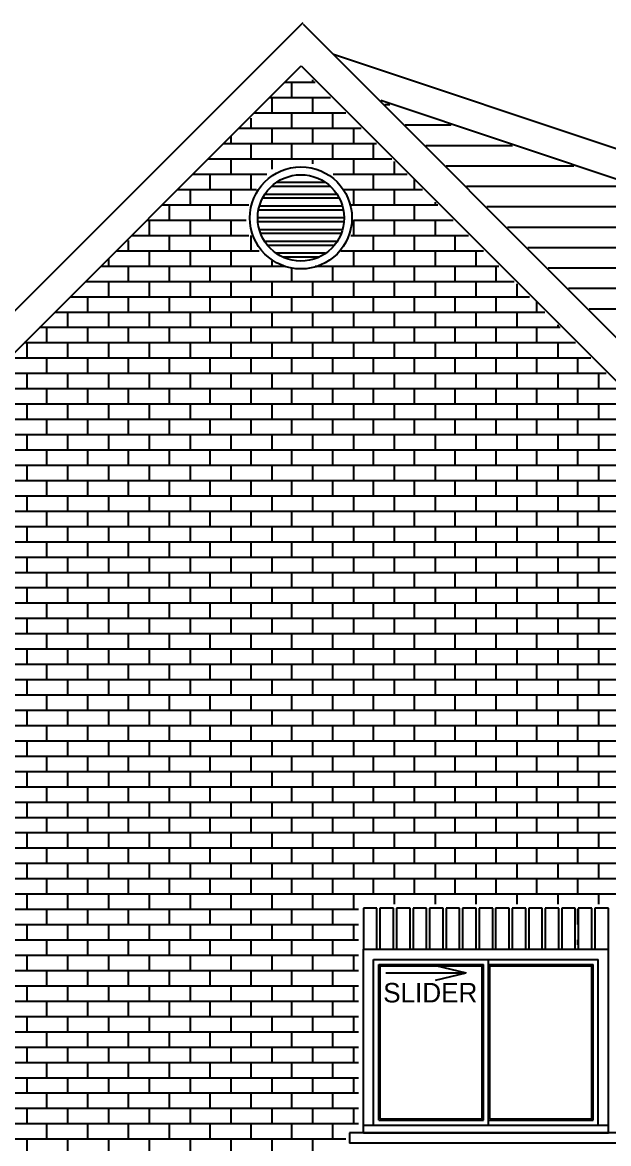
# Model space of a CAD drawing. Extents: x 465 to 796, y 342 to 681.
# Drawn here: x 575.8 to 690.7, y 461.4 to 681.1 of the extents above; entities that cross this region are included whole.
import ezdxf

# ---------------------------------------------------------------- set-up
doc = ezdxf.new("R2010")
doc.units = 0
for name, color, linetype in [('LAYER_12', 12, 'CONTINUOUS'), ('LAYER_14', 14, 'CONTINUOUS'), ('LAYER_15', 15, 'CONTINUOUS'), ('LAYER_2', 2, 'CONTINUOUS')]:
    doc.layers.add(name, color=color, linetype=linetype)

msp = doc.modelspace()

# ---------------------------------------------------------------- linework, layer by layer
at = {"layer": 'LAYER_14'}
for p, q in [((636.24, 648.9), (624.61, 648.9)), ((635.28, 649.67), (625.57, 649.67)), ((637.97, 646.6), (622.88, 646.6)), ((637.49, 647.37), (623.36, 647.37)), ((638.74, 644.29), (622.11, 644.29)), ((638.55, 645.06), (622.3, 645.06)), ((638.84, 642.75), (622.01, 642.75)), ((638.84, 641.98), (622.01, 641.98)), ((638.55, 640.44), (622.3, 640.44)), ((638.26, 639.67), (622.49, 639.67)), ((637.49, 638.13), (623.36, 638.13)), ((636.91, 637.37), (623.93, 637.37)), ((635.18, 635.83), (625.47, 635.83)), ((634.03, 635.06), (626.91, 635.06)), ((645.28, 507.5), (642.62, 507.5)), ((642.62, 507.5), (642.62, 499.5)), ((645.28, 499.5), (645.28, 507.5)), ((648.52, 507.5), (645.86, 507.5)), ((645.86, 507.5), (645.86, 499.5)), ((648.52, 499.5), (648.52, 507.5)), ((651.76, 507.5), (649.1, 507.5)), ((649.1, 507.5), (649.1, 499.5)), ((651.76, 499.5), (651.76, 507.5)), ((655, 507.5), (652.34, 507.5)), ((652.34, 507.5), (652.34, 499.5)), ((655, 499.5), (655, 507.5)), ((658.24, 507.5), (655.58, 507.5)), ((655.58, 507.5), (655.58, 499.5)), ((658.24, 499.5), (658.24, 507.5)), ((661.48, 507.5), (658.82, 507.5)), ((658.82, 507.5), (658.82, 499.5)), ((661.48, 499.5), (661.48, 507.5)), ((664.71, 507.5), (662.05, 507.5)), ((662.05, 507.5), (662.05, 499.5)), ((664.71, 499.5), (664.71, 507.5)), ((667.95, 507.5), (665.29, 507.5)), ((665.29, 507.5), (665.29, 499.5)), ((667.95, 499.5), (667.95, 507.5)), ((671.19, 507.5), (668.53, 507.5)), ((668.53, 507.5), (668.53, 499.5)), ((671.19, 499.5), (671.19, 507.5)), ((674.43, 507.5), (671.77, 507.5)), ((671.77, 507.5), (671.77, 499.5)), ((674.43, 499.5), (674.43, 507.5)), ((677.67, 507.5), (675.01, 507.5)), ((675.01, 507.5), (675.01, 499.5)), ((677.67, 499.5), (677.67, 507.5)), ((680.91, 507.5), (678.25, 507.5)), ((678.25, 507.5), (678.25, 499.5)), ((680.91, 499.5), (680.91, 507.5)), ((684.14, 507.5), (681.48, 507.5)), ((681.48, 507.5), (681.48, 499.5)), ((684.14, 499.5), (684.14, 507.5)), ((687.38, 507.5), (684.72, 507.5)), ((684.72, 507.5), (684.72, 499.5)), ((687.38, 499.5), (687.38, 507.5)), ((690.62, 507.5), (687.96, 507.5)), ((687.96, 507.5), (687.96, 499.5)), ((690.62, 499.5), (690.62, 507.5)), ((642.62, 499.5), (645.28, 499.5)), ((642.62, 463.5), (642.62, 499.5)), ((642.62, 499.5), (690.62, 499.5)), ((645.86, 499.5), (648.52, 499.5)), ((649.1, 499.5), (651.76, 499.5)), ((652.34, 499.5), (655, 499.5)), ((655.58, 499.5), (658.24, 499.5)), ((658.82, 499.5), (661.48, 499.5)), ((662.05, 499.5), (664.71, 499.5)), ((665.29, 499.5), (667.95, 499.5)), ((668.53, 499.5), (671.19, 499.5)), ((671.77, 499.5), (674.43, 499.5)), ((675.01, 499.5), (677.67, 499.5)), ((678.25, 499.5), (680.91, 499.5)), ((681.48, 499.5), (684.14, 499.5)), ((684.72, 499.5), (687.38, 499.5)), ((687.96, 499.5), (690.62, 499.5)), ((690.62, 463.5), (690.62, 499.5)), ((644.62, 465), (644.62, 497.5)), ((644.62, 497.5), (688.62, 497.5)), ((645.62, 466), (645.62, 496.5)), ((645.62, 496.5), (666.12, 496.5)), ((666.12, 466), (666.12, 496.5)), ((667.12, 465), (667.12, 497.5)), ((667.12, 496.5), (687.62, 496.5)), ((687.62, 466), (687.62, 496.5)), ((688.62, 465), (688.62, 497.5)), ((645.88, 466.25), (645.88, 496.25)), ((645.88, 496.25), (665.88, 496.25)), ((665.88, 466.25), (665.88, 496.25)), ((667.38, 466.25), (667.38, 496.25)), ((667.38, 496.25), (687.38, 496.25)), ((687.38, 466.25), (687.38, 496.25)), ((645.62, 466), (666.12, 466)), ((645.88, 466.25), (665.88, 466.25)), ((667.12, 466), (687.62, 466)), ((667.38, 466.25), (687.38, 466.25)), ((693.38, 463.5), (639.88, 463.5)), ((639.88, 463.5), (639.88, 461.5)), ((642.62, 465), (690.62, 465)), ((642.62, 463.5), (690.62, 463.5)), ((693.38, 461.5), (639.88, 461.5))]:
    msp.add_line(p, q, dxfattribs=at)
for radius in [10, 8.46]:
    msp.add_circle((630.38, 642.75), radius, dxfattribs=at)
at = {"layer": 'LAYER_15'}
for p, q in [((627.18, 669.32), (633.18, 669.32)), ((628.56, 669.32), (628.56, 666.32)), ((632.68, 669.82), (632.68, 669.32)), ((624.18, 666.32), (624.68, 666.32)), ((624.68, 666.32), (636.18, 666.32)), ((624.68, 666.32), (624.68, 663.32)), ((632.68, 666.32), (632.68, 663.32)), ((646.82, 664.97), (647.82, 664.97)), ((620.56, 662.32), (620.56, 660.32)), ((621.18, 663.32), (624.68, 663.32)), ((624.68, 663.32), (639.18, 663.32)), ((628.56, 663.32), (628.56, 660.32)), ((636.56, 663.32), (636.56, 660.32)), ((618.18, 660.32), (624.68, 660.32)), ((624.68, 660.32), (642.18, 660.32)), ((624.68, 660.32), (624.68, 657.32)), ((632.68, 660.32), (632.68, 657.32)), ((640.68, 660.32), (640.68, 657.32)), ((650.82, 660.97), (659.82, 660.97)), ((615.18, 657.32), (624.68, 657.32)), ((616.68, 658.82), (616.68, 657.32)), ((620.56, 657.32), (620.56, 654.32)), ((624.68, 657.32), (645.18, 657.32)), ((628.56, 657.32), (628.56, 654.32)), ((636.56, 657.32), (636.56, 654.32)), ((644.56, 657.32), (644.56, 654.32)), ((654.82, 656.97), (670.82, 656.97)), ((670.82, 656.97), (671.82, 656.97)), ((612.18, 654.32), (624.68, 654.32)), ((616.68, 654.32), (616.68, 651.32)), ((624.68, 654.32), (648.18, 654.32)), ((624.68, 654.32), (624.68, 652.32)), ((632.68, 654.32), (632.68, 653.32)), ((640.68, 654.32), (640.68, 651.32)), ((648.68, 653.82), (648.68, 651.32)), ((658.82, 652.97), (670.82, 652.97)), ((670.82, 652.97), (683.82, 652.97)), ((609.18, 651.32), (623.68, 651.32)), ((612.56, 651.32), (612.56, 648.32)), ((620.56, 651.32), (620.56, 648.32)), ((636.68, 651.32), (648.68, 651.32)), ((644.56, 651.32), (644.56, 648.32)), ((648.68, 651.32), (651.18, 651.32)), ((652.56, 650.32), (652.56, 648.32)), ((606.18, 648.32), (621.68, 648.32)), ((608.68, 648.32), (608.68, 645.32)), ((616.68, 648.32), (616.68, 645.32)), ((638.68, 648.32), (648.68, 648.32)), ((640.68, 648.32), (640.68, 645.32)), ((648.68, 648.32), (654.18, 648.32)), ((648.68, 648.32), (648.68, 645.32)), ((662.82, 648.97), (670.82, 648.97)), ((670.82, 648.97), (694.82, 648.97)), ((656.68, 645.82), (656.68, 645.32)), ((603.18, 645.32), (620.18, 645.32)), ((604.56, 645.32), (604.56, 642.32)), ((612.56, 645.32), (612.56, 642.32)), ((640.18, 645.32), (648.68, 645.32)), ((644.56, 645.32), (644.56, 642.32)), ((648.68, 645.32), (657.18, 645.32)), ((652.56, 645.32), (652.56, 642.32)), ((666.82, 644.97), (670.82, 644.97)), ((670.82, 644.97), (694.82, 644.97)), ((600.18, 642.32), (600.68, 642.32)), ((600.68, 642.32), (619.68, 642.32)), ((600.68, 642.32), (600.68, 639.32)), ((608.68, 642.32), (608.68, 639.32)), ((616.68, 642.32), (616.68, 639.32)), ((640.68, 642.32), (648.68, 642.32)), ((640.68, 642.32), (640.68, 639.32)), ((648.68, 642.32), (660.18, 642.32)), ((648.68, 642.32), (648.68, 639.32)), ((656.68, 642.32), (656.68, 639.32)), ((597.18, 639.32), (600.68, 639.32)), ((600.68, 639.32), (620.18, 639.32)), ((604.56, 639.32), (604.56, 636.32)), ((612.56, 639.32), (612.56, 636.32)), ((620.56, 639.32), (620.56, 636.32)), ((640.18, 639.32), (648.68, 639.32)), ((644.56, 639.32), (644.56, 636.32)), ((648.68, 639.32), (663.18, 639.32)), ((652.56, 639.32), (652.56, 636.32)), ((660.56, 639.32), (660.56, 636.32)), ((670.82, 640.97), (694.82, 640.97)), ((670.82, 640.97), (694.82, 640.97)), ((596.56, 638.32), (596.56, 636.32)), ((674.82, 636.97), (694.82, 636.97)), ((592.68, 634.82), (592.68, 633.32)), ((594.18, 636.32), (600.68, 636.32)), ((600.68, 636.32), (622.18, 636.32)), ((600.68, 636.32), (600.68, 633.32)), ((608.68, 636.32), (608.68, 633.32)), ((616.68, 636.32), (616.68, 633.32)), ((638.18, 636.32), (648.68, 636.32)), ((640.68, 636.32), (640.68, 633.32)), ((648.68, 636.32), (666.18, 636.32)), ((648.68, 636.32), (648.68, 633.32)), ((656.68, 636.32), (656.68, 633.32)), ((664.68, 636.32), (664.68, 633.32)), ((591.18, 633.32), (600.68, 633.32)), ((596.56, 633.32), (596.56, 630.32)), ((600.68, 633.32), (624.68, 633.32)), ((604.56, 633.32), (604.56, 630.32)), ((612.56, 633.32), (612.56, 630.32)), ((620.56, 633.32), (620.56, 630.32)), ((624.68, 634.32), (624.68, 633.32)), ((624.68, 633.32), (627.18, 633.32)), ((628.56, 632.82), (628.56, 630.32)), ((633.18, 633.32), (648.68, 633.32)), ((636.56, 633.32), (636.56, 630.32)), ((644.56, 633.32), (644.56, 630.32)), ((648.68, 633.32), (669.18, 633.32)), ((652.56, 633.32), (652.56, 630.32)), ((660.56, 633.32), (660.56, 630.32)), ((668.56, 633.32), (668.56, 630.32)), ((678.82, 632.97), (694.82, 632.97)), ((588.18, 630.32), (600.68, 630.32)), ((592.68, 630.32), (592.68, 627.32)), ((600.68, 630.32), (624.68, 630.32)), ((600.68, 630.32), (600.68, 627.32)), ((608.68, 630.32), (608.68, 627.32)), ((616.68, 630.32), (616.68, 627.32)), ((624.68, 630.32), (648.68, 630.32)), ((624.68, 630.32), (624.68, 627.32)), ((632.68, 630.32), (632.68, 627.32)), ((640.68, 630.32), (640.68, 627.32)), ((648.68, 630.32), (672.18, 630.32)), ((648.68, 630.32), (648.68, 627.32)), ((656.68, 630.32), (656.68, 627.32)), ((664.68, 630.32), (664.68, 627.32)), ((672.68, 629.82), (672.68, 627.32)), ((682.82, 628.97), (694.82, 628.97)), ((585.18, 627.32), (600.68, 627.32)), ((588.56, 627.32), (588.56, 624.32)), ((596.56, 627.32), (596.56, 624.32)), ((600.68, 627.32), (624.68, 627.32)), ((604.56, 627.32), (604.56, 624.32)), ((612.56, 627.32), (612.56, 624.32)), ((620.56, 627.32), (620.56, 624.32)), ((624.68, 627.32), (648.68, 627.32)), ((628.56, 627.32), (628.56, 624.32)), ((636.56, 627.32), (636.56, 624.32)), ((644.56, 627.32), (644.56, 624.32)), ((648.68, 627.32), (672.68, 627.32)), ((652.56, 627.32), (652.56, 624.32)), ((660.56, 627.32), (660.56, 624.32)), ((668.56, 627.32), (668.56, 624.32)), ((672.68, 627.32), (675.18, 627.32)), ((676.56, 626.32), (676.56, 624.32)), ((582.18, 624.32), (600.68, 624.32)), ((584.68, 624.32), (584.68, 621.32)), ((592.68, 624.32), (592.68, 621.32)), ((600.68, 624.32), (624.68, 624.32)), ((600.68, 624.32), (600.68, 621.32)), ((608.68, 624.32), (608.68, 621.32)), ((616.68, 624.32), (616.68, 621.32)), ((624.68, 624.32), (648.68, 624.32)), ((624.68, 624.32), (624.68, 621.32)), ((632.68, 624.32), (632.68, 621.32)), ((640.68, 624.32), (640.68, 621.32)), ((648.68, 624.32), (672.68, 624.32)), ((648.68, 624.32), (648.68, 621.32)), ((656.68, 624.32), (656.68, 621.32)), ((664.68, 624.32), (664.68, 621.32)), ((672.68, 624.32), (678.18, 624.32)), ((672.68, 624.32), (672.68, 621.32)), ((686.82, 624.97), (694.82, 624.97)), ((680.68, 621.82), (680.68, 621.32)), ((579.18, 621.32), (600.68, 621.32)), ((580.56, 621.32), (580.56, 618.32)), ((588.56, 621.32), (588.56, 618.32)), ((596.56, 621.32), (596.56, 618.32)), ((600.68, 621.32), (624.68, 621.32)), ((604.56, 621.32), (604.56, 618.32)), ((612.56, 621.32), (612.56, 618.32)), ((620.56, 621.32), (620.56, 618.32)), ((624.68, 621.32), (648.68, 621.32)), ((628.56, 621.32), (628.56, 618.32)), ((636.56, 621.32), (636.56, 618.32)), ((644.56, 621.32), (644.56, 618.32)), ((648.68, 621.32), (672.68, 621.32)), ((652.56, 621.32), (652.56, 618.32)), ((660.56, 621.32), (660.56, 618.32)), ((668.56, 621.32), (668.56, 618.32)), ((672.68, 621.32), (681.18, 621.32)), ((676.56, 621.32), (676.56, 618.32)), ((576.18, 618.32), (576.68, 618.32)), ((576.68, 618.32), (600.68, 618.32)), ((576.68, 618.32), (576.68, 615.32)), ((584.68, 618.32), (584.68, 615.32)), ((592.68, 618.32), (592.68, 615.32)), ((600.68, 618.32), (624.68, 618.32)), ((600.68, 618.32), (600.68, 615.32)), ((608.68, 618.32), (608.68, 615.32)), ((616.68, 618.32), (616.68, 615.32)), ((624.68, 618.32), (648.68, 618.32)), ((624.68, 618.32), (624.68, 615.32)), ((632.68, 618.32), (632.68, 615.32)), ((640.68, 618.32), (640.68, 615.32)), ((648.68, 618.32), (672.68, 618.32)), ((648.68, 618.32), (648.68, 615.32)), ((656.68, 618.32), (656.68, 615.32)), ((664.68, 618.32), (664.68, 615.32)), ((672.68, 618.32), (684.18, 618.32)), ((672.68, 618.32), (672.68, 615.32)), ((680.68, 618.32), (680.68, 615.32)), ((573.18, 615.32), (576.68, 615.32)), ((576.68, 615.32), (600.68, 615.32)), ((580.56, 615.32), (580.56, 612.32)), ((588.56, 615.32), (588.56, 612.32)), ((596.56, 615.32), (596.56, 612.32)), ((600.68, 615.32), (624.68, 615.32)), ((604.56, 615.32), (604.56, 612.32)), ((612.56, 615.32), (612.56, 612.32)), ((620.56, 615.32), (620.56, 612.32)), ((624.68, 615.32), (648.68, 615.32)), ((628.56, 615.32), (628.56, 612.32)), ((636.56, 615.32), (636.56, 612.32)), ((644.56, 615.32), (644.56, 612.32)), ((648.68, 615.32), (672.68, 615.32)), ((652.56, 615.32), (652.56, 612.32)), ((660.56, 615.32), (660.56, 612.32)), ((668.56, 615.32), (668.56, 612.32)), ((672.68, 615.32), (687.18, 615.32)), ((676.56, 615.32), (676.56, 612.32)), ((684.56, 615.32), (684.56, 612.32)), ((570.18, 612.32), (576.68, 612.32)), ((576.68, 612.32), (600.68, 612.32)), ((576.68, 612.32), (576.68, 609.32)), ((584.68, 612.32), (584.68, 609.32)), ((592.68, 612.32), (592.68, 609.32)), ((600.68, 612.32), (624.68, 612.32)), ((600.68, 612.32), (600.68, 609.32)), ((608.68, 612.32), (608.68, 609.32)), ((616.68, 612.32), (616.68, 609.32)), ((624.68, 612.32), (648.68, 612.32)), ((624.68, 612.32), (624.68, 609.32)), ((632.68, 612.32), (632.68, 609.32)), ((640.68, 612.32), (640.68, 609.32)), ((648.68, 612.32), (672.68, 612.32)), ((648.68, 612.32), (648.68, 609.32)), ((656.68, 612.32), (656.68, 609.32)), ((664.68, 612.32), (664.68, 609.32)), ((672.68, 612.32), (690.18, 612.32)), ((672.68, 612.32), (672.68, 609.32)), ((680.68, 612.32), (680.68, 609.32)), ((688.68, 612.32), (688.68, 609.32)), ((567.18, 609.32), (576.68, 609.32)), ((576.68, 609.32), (600.68, 609.32)), ((580.56, 609.32), (580.56, 606.32)), ((588.56, 609.32), (588.56, 606.32)), ((596.56, 609.32), (596.56, 606.32)), ((600.68, 609.32), (624.68, 609.32)), ((604.56, 609.32), (604.56, 606.32)), ((612.56, 609.32), (612.56, 606.32)), ((620.56, 609.32), (620.56, 606.32)), ((624.68, 609.32), (648.68, 609.32)), ((628.56, 609.32), (628.56, 606.32)), ((636.56, 609.32), (636.56, 606.32)), ((644.56, 609.32), (644.56, 606.32)), ((648.68, 609.32), (672.68, 609.32)), ((652.56, 609.32), (652.56, 606.32)), ((660.56, 609.32), (660.56, 606.32)), ((668.56, 609.32), (668.56, 606.32)), ((672.68, 609.32), (693.18, 609.32)), ((676.56, 609.32), (676.56, 606.32)), ((684.56, 609.32), (684.56, 606.32)), ((564.18, 606.32), (576.68, 606.32)), ((576.68, 606.32), (600.68, 606.32)), ((576.68, 606.32), (576.68, 603.32)), ((584.68, 606.32), (584.68, 603.32)), ((592.68, 606.32), (592.68, 603.32)), ((600.68, 606.32), (624.68, 606.32)), ((600.68, 606.32), (600.68, 603.32)), ((608.68, 606.32), (608.68, 603.32)), ((616.68, 606.32), (616.68, 603.32)), ((624.68, 606.32), (648.68, 606.32)), ((624.68, 606.32), (624.68, 603.32)), ((632.68, 606.32), (632.68, 603.32)), ((640.68, 606.32), (640.68, 603.32)), ((648.68, 606.32), (672.68, 606.32)), ((648.68, 606.32), (648.68, 603.32)), ((656.68, 606.32), (656.68, 603.32)), ((664.68, 606.32), (664.68, 603.32)), ((672.68, 606.32), (696.18, 606.32)), ((672.68, 606.32), (672.68, 603.32)), ((680.68, 606.32), (680.68, 603.32)), ((688.68, 606.32), (688.68, 603.32)), ((561.18, 603.32), (576.68, 603.32)), ((576.68, 603.32), (600.68, 603.32)), ((580.56, 603.32), (580.56, 600.32)), ((588.56, 603.32), (588.56, 600.32)), ((596.56, 603.32), (596.56, 600.32)), ((600.68, 603.32), (624.68, 603.32)), ((604.56, 603.32), (604.56, 600.32)), ((612.56, 603.32), (612.56, 600.32)), ((620.56, 603.32), (620.56, 600.32)), ((624.68, 603.32), (648.68, 603.32)), ((628.56, 603.32), (628.56, 600.32)), ((636.56, 603.32), (636.56, 600.32)), ((644.56, 603.32), (644.56, 600.32)), ((648.68, 603.32), (672.68, 603.32)), ((652.56, 603.32), (652.56, 600.32)), ((660.56, 603.32), (660.56, 600.32)), ((668.56, 603.32), (668.56, 600.32)), ((672.68, 603.32), (696.68, 603.32)), ((676.56, 603.32), (676.56, 600.32)), ((684.56, 603.32), (684.56, 600.32)), ((558.18, 600.32), (576.68, 600.32)), ((576.68, 600.32), (600.68, 600.32)), ((576.68, 600.32), (576.68, 597.32)), ((584.68, 600.32), (584.68, 597.32)), ((592.68, 600.32), (592.68, 597.32)), ((600.68, 600.32), (624.68, 600.32)), ((600.68, 600.32), (600.68, 597.32)), ((608.68, 600.32), (608.68, 597.32)), ((616.68, 600.32), (616.68, 597.32)), ((624.68, 600.32), (648.68, 600.32)), ((624.68, 600.32), (624.68, 597.32)), ((632.68, 600.32), (632.68, 597.32)), ((640.68, 600.32), (640.68, 597.32)), ((648.68, 600.32), (672.68, 600.32)), ((648.68, 600.32), (648.68, 597.32)), ((656.68, 600.32), (656.68, 597.32)), ((664.68, 600.32), (664.68, 597.32)), ((672.68, 600.32), (696.68, 600.32)), ((672.68, 600.32), (672.68, 597.32)), ((680.68, 600.32), (680.68, 597.32)), ((688.68, 600.32), (688.68, 597.32)), ((555.18, 597.32), (576.68, 597.32)), ((576.68, 597.32), (600.68, 597.32)), ((580.56, 597.32), (580.56, 594.32)), ((588.56, 597.32), (588.56, 594.32)), ((596.56, 597.32), (596.56, 594.32)), ((600.68, 597.32), (624.68, 597.32)), ((604.56, 597.32), (604.56, 594.32)), ((612.56, 597.32), (612.56, 594.32)), ((620.56, 597.32), (620.56, 594.32)), ((624.68, 597.32), (648.68, 597.32)), ((628.56, 597.32), (628.56, 594.32)), ((636.56, 597.32), (636.56, 594.32)), ((644.56, 597.32), (644.56, 594.32)), ((648.68, 597.32), (672.68, 597.32)), ((652.56, 597.32), (652.56, 594.32)), ((660.56, 597.32), (660.56, 594.32)), ((668.56, 597.32), (668.56, 594.32)), ((672.68, 597.32), (696.68, 597.32)), ((676.56, 597.32), (676.56, 594.32)), ((684.56, 597.32), (684.56, 594.32)), ((552.68, 594.32), (576.68, 594.32)), ((576.68, 594.32), (600.68, 594.32)), ((576.68, 594.32), (576.68, 591.32)), ((584.68, 594.32), (584.68, 591.32)), ((592.68, 594.32), (592.68, 591.32)), ((600.68, 594.32), (624.68, 594.32)), ((600.68, 594.32), (600.68, 591.32)), ((608.68, 594.32), (608.68, 591.32)), ((616.68, 594.32), (616.68, 591.32)), ((624.68, 594.32), (648.68, 594.32)), ((624.68, 594.32), (624.68, 591.32)), ((632.68, 594.32), (632.68, 591.32)), ((640.68, 594.32), (640.68, 591.32)), ((648.68, 594.32), (672.68, 594.32)), ((648.68, 594.32), (648.68, 591.32)), ((656.68, 594.32), (656.68, 591.32)), ((664.68, 594.32), (664.68, 591.32)), ((672.68, 594.32), (696.68, 594.32)), ((672.68, 594.32), (672.68, 591.32)), ((680.68, 594.32), (680.68, 591.32)), ((688.68, 594.32), (688.68, 591.32)), ((552.68, 591.32), (576.68, 591.32)), ((576.68, 591.32), (600.68, 591.32)), ((580.56, 591.32), (580.56, 588.32)), ((588.56, 591.32), (588.56, 588.32)), ((596.56, 591.32), (596.56, 588.32)), ((600.68, 591.32), (624.68, 591.32)), ((604.56, 591.32), (604.56, 588.32)), ((612.56, 591.32), (612.56, 588.32)), ((620.56, 591.32), (620.56, 588.32)), ((624.68, 591.32), (648.68, 591.32)), ((628.56, 591.32), (628.56, 588.32)), ((636.56, 591.32), (636.56, 588.32)), ((644.56, 591.32), (644.56, 588.32)), ((648.68, 591.32), (672.68, 591.32)), ((652.56, 591.32), (652.56, 588.32)), ((660.56, 591.32), (660.56, 588.32)), ((668.56, 591.32), (668.56, 588.32)), ((672.68, 591.32), (696.68, 591.32)), ((676.56, 591.32), (676.56, 588.32)), ((684.56, 591.32), (684.56, 588.32)), ((552.68, 588.32), (576.68, 588.32)), ((576.68, 588.32), (600.68, 588.32)), ((576.68, 588.32), (576.68, 585.32)), ((584.68, 588.32), (584.68, 585.32)), ((592.68, 588.32), (592.68, 585.32)), ((600.68, 588.32), (624.68, 588.32)), ((600.68, 588.32), (600.68, 585.32)), ((608.68, 588.32), (608.68, 585.32)), ((616.68, 588.32), (616.68, 585.32)), ((624.68, 588.32), (648.68, 588.32)), ((624.68, 588.32), (624.68, 585.32)), ((632.68, 588.32), (632.68, 585.32)), ((640.68, 588.32), (640.68, 585.32)), ((648.68, 588.32), (672.68, 588.32)), ((648.68, 588.32), (648.68, 585.32)), ((656.68, 588.32), (656.68, 585.32)), ((664.68, 588.32), (664.68, 585.32)), ((672.68, 588.32), (696.68, 588.32)), ((672.68, 588.32), (672.68, 585.32)), ((680.68, 588.32), (680.68, 585.32)), ((688.68, 588.32), (688.68, 585.32)), ((552.68, 585.32), (576.68, 585.32)), ((576.68, 585.32), (600.68, 585.32)), ((580.56, 585.32), (580.56, 582.32)), ((588.56, 585.32), (588.56, 582.32)), ((596.56, 585.32), (596.56, 582.32)), ((600.68, 585.32), (624.68, 585.32)), ((604.56, 585.32), (604.56, 582.32)), ((612.56, 585.32), (612.56, 582.32)), ((620.56, 585.32), (620.56, 582.32)), ((624.68, 585.32), (648.68, 585.32)), ((628.56, 585.32), (628.56, 582.32)), ((636.56, 585.32), (636.56, 582.32)), ((644.56, 585.32), (644.56, 582.32)), ((648.68, 585.32), (672.68, 585.32)), ((652.56, 585.32), (652.56, 582.32)), ((660.56, 585.32), (660.56, 582.32)), ((668.56, 585.32), (668.56, 582.32)), ((672.68, 585.32), (696.68, 585.32)), ((676.56, 585.32), (676.56, 582.32)), ((684.56, 585.32), (684.56, 582.32)), ((552.68, 582.32), (576.68, 582.32)), ((576.68, 582.32), (600.68, 582.32)), ((576.68, 582.32), (576.68, 579.32)), ((584.68, 582.32), (584.68, 579.32)), ((592.68, 582.32), (592.68, 579.32)), ((600.68, 582.32), (624.68, 582.32)), ((600.68, 582.32), (600.68, 579.32)), ((608.68, 582.32), (608.68, 579.32)), ((616.68, 582.32), (616.68, 579.32)), ((624.68, 582.32), (648.68, 582.32)), ((624.68, 582.32), (624.68, 579.32)), ((632.68, 582.32), (632.68, 579.32)), ((640.68, 582.32), (640.68, 579.32)), ((648.68, 582.32), (672.68, 582.32)), ((648.68, 582.32), (648.68, 579.32)), ((656.68, 582.32), (656.68, 579.32)), ((664.68, 582.32), (664.68, 579.32)), ((672.68, 582.32), (696.68, 582.32)), ((672.68, 582.32), (672.68, 579.32)), ((680.68, 582.32), (680.68, 579.32)), ((688.68, 582.32), (688.68, 579.32)), ((552.68, 579.32), (576.68, 579.32)), ((576.68, 579.32), (600.68, 579.32)), ((580.56, 579.32), (580.56, 576.32)), ((588.56, 579.32), (588.56, 576.32)), ((596.56, 579.32), (596.56, 576.32)), ((600.68, 579.32), (624.68, 579.32)), ((604.56, 579.32), (604.56, 576.32)), ((612.56, 579.32), (612.56, 576.32)), ((620.56, 579.32), (620.56, 576.32)), ((624.68, 579.32), (648.68, 579.32)), ((628.56, 579.32), (628.56, 576.32)), ((636.56, 579.32), (636.56, 576.32)), ((644.56, 579.32), (644.56, 576.32)), ((648.68, 579.32), (672.68, 579.32)), ((652.56, 579.32), (652.56, 576.32)), ((660.56, 579.32), (660.56, 576.32)), ((668.56, 579.32), (668.56, 576.32)), ((672.68, 579.32), (696.68, 579.32)), ((676.56, 579.32), (676.56, 576.32)), ((684.56, 579.32), (684.56, 576.32)), ((552.68, 576.32), (576.68, 576.32)), ((576.68, 576.32), (600.68, 576.32)), ((576.68, 576.32), (576.68, 573.32)), ((584.68, 576.32), (584.68, 573.32)), ((592.68, 576.32), (592.68, 573.32)), ((600.68, 576.32), (624.68, 576.32)), ((600.68, 576.32), (600.68, 573.32)), ((608.68, 576.32), (608.68, 573.32)), ((616.68, 576.32), (616.68, 573.32)), ((624.68, 576.32), (648.68, 576.32)), ((624.68, 576.32), (624.68, 573.32)), ((632.68, 576.32), (632.68, 573.32)), ((640.68, 576.32), (640.68, 573.32)), ((648.68, 576.32), (672.68, 576.32)), ((648.68, 576.32), (648.68, 573.32)), ((656.68, 576.32), (656.68, 573.32)), ((664.68, 576.32), (664.68, 573.32)), ((672.68, 576.32), (696.68, 576.32)), ((672.68, 576.32), (672.68, 573.32)), ((680.68, 576.32), (680.68, 573.32)), ((688.68, 576.32), (688.68, 573.32)), ((552.68, 573.32), (576.68, 573.32)), ((576.68, 573.32), (600.68, 573.32)), ((580.56, 573.32), (580.56, 570.32)), ((588.56, 573.32), (588.56, 570.32)), ((596.56, 573.32), (596.56, 570.32)), ((600.68, 573.32), (624.68, 573.32)), ((604.56, 573.32), (604.56, 570.32)), ((612.56, 573.32), (612.56, 570.32)), ((620.56, 573.32), (620.56, 570.32)), ((624.68, 573.32), (648.68, 573.32)), ((628.56, 573.32), (628.56, 570.32)), ((636.56, 573.32), (636.56, 570.32)), ((644.56, 573.32), (644.56, 570.32)), ((648.68, 573.32), (672.68, 573.32)), ((652.56, 573.32), (652.56, 570.32)), ((660.56, 573.32), (660.56, 570.32)), ((668.56, 573.32), (668.56, 570.32)), ((672.68, 573.32), (696.68, 573.32)), ((676.56, 573.32), (676.56, 570.32)), ((684.56, 573.32), (684.56, 570.32)), ((552.68, 570.32), (576.68, 570.32)), ((576.68, 570.32), (600.68, 570.32)), ((576.68, 570.32), (576.68, 567.32)), ((584.68, 570.32), (584.68, 567.32)), ((592.68, 570.32), (592.68, 567.32)), ((600.68, 570.32), (624.68, 570.32)), ((600.68, 570.32), (600.68, 567.32)), ((608.68, 570.32), (608.68, 567.32)), ((616.68, 570.32), (616.68, 567.32)), ((624.68, 570.32), (648.68, 570.32)), ((624.68, 570.32), (624.68, 567.32)), ((632.68, 570.32), (632.68, 567.32)), ((640.68, 570.32), (640.68, 567.32)), ((648.68, 570.32), (672.68, 570.32)), ((648.68, 570.32), (648.68, 567.32)), ((656.68, 570.32), (656.68, 567.32)), ((664.68, 570.32), (664.68, 567.32)), ((672.68, 570.32), (696.68, 570.32)), ((672.68, 570.32), (672.68, 567.32)), ((680.68, 570.32), (680.68, 567.32)), ((688.68, 570.32), (688.68, 567.32)), ((552.68, 567.32), (576.68, 567.32)), ((576.68, 567.32), (600.68, 567.32)), ((580.56, 567.32), (580.56, 564.32)), ((588.56, 567.32), (588.56, 564.32)), ((596.56, 567.32), (596.56, 564.32)), ((600.68, 567.32), (624.68, 567.32)), ((604.56, 567.32), (604.56, 564.32)), ((612.56, 567.32), (612.56, 564.32)), ((620.56, 567.32), (620.56, 564.32)), ((624.68, 567.32), (648.68, 567.32)), ((628.56, 567.32), (628.56, 564.32)), ((636.56, 567.32), (636.56, 564.32)), ((644.56, 567.32), (644.56, 564.32)), ((648.68, 567.32), (672.68, 567.32)), ((652.56, 567.32), (652.56, 564.32)), ((660.56, 567.32), (660.56, 564.32)), ((668.56, 567.32), (668.56, 564.32)), ((672.68, 567.32), (696.68, 567.32)), ((676.56, 567.32), (676.56, 564.32)), ((684.56, 567.32), (684.56, 564.32)), ((552.68, 564.32), (576.68, 564.32)), ((576.68, 564.32), (600.68, 564.32)), ((576.68, 564.32), (576.68, 561.32)), ((584.68, 564.32), (584.68, 561.32)), ((592.68, 564.32), (592.68, 561.32)), ((600.68, 564.32), (624.68, 564.32)), ((600.68, 564.32), (600.68, 561.32)), ((608.68, 564.32), (608.68, 561.32)), ((616.68, 564.32), (616.68, 561.32)), ((624.68, 564.32), (648.68, 564.32)), ((624.68, 564.32), (624.68, 561.32)), ((632.68, 564.32), (632.68, 561.32)), ((640.68, 564.32), (640.68, 561.32)), ((648.68, 564.32), (672.68, 564.32)), ((648.68, 564.32), (648.68, 561.32)), ((656.68, 564.32), (656.68, 561.32)), ((664.68, 564.32), (664.68, 561.32)), ((672.68, 564.32), (696.68, 564.32)), ((672.68, 564.32), (672.68, 561.32)), ((680.68, 564.32), (680.68, 561.32)), ((688.68, 564.32), (688.68, 561.32)), ((552.68, 561.32), (576.68, 561.32)), ((576.68, 561.32), (600.68, 561.32)), ((580.56, 561.32), (580.56, 558.32)), ((588.56, 561.32), (588.56, 558.32)), ((596.56, 561.32), (596.56, 558.32)), ((600.68, 561.32), (624.68, 561.32)), ((604.56, 561.32), (604.56, 558.32)), ((612.56, 561.32), (612.56, 558.32)), ((620.56, 561.32), (620.56, 558.32)), ((624.68, 561.32), (648.68, 561.32)), ((628.56, 561.32), (628.56, 558.32)), ((636.56, 561.32), (636.56, 558.32)), ((644.56, 561.32), (644.56, 558.32)), ((648.68, 561.32), (672.68, 561.32)), ((652.56, 561.32), (652.56, 558.32)), ((660.56, 561.32), (660.56, 558.32)), ((668.56, 561.32), (668.56, 558.32)), ((672.68, 561.32), (696.68, 561.32)), ((676.56, 561.32), (676.56, 558.32)), ((684.56, 561.32), (684.56, 558.32)), ((552.68, 558.32), (576.68, 558.32)), ((576.68, 558.32), (600.68, 558.32)), ((576.68, 558.32), (576.68, 555.32)), ((584.68, 558.32), (584.68, 555.32)), ((592.68, 558.32), (592.68, 555.32)), ((600.68, 558.32), (624.68, 558.32)), ((600.68, 558.32), (600.68, 555.32)), ((608.68, 558.32), (608.68, 555.32)), ((616.68, 558.32), (616.68, 555.32)), ((624.68, 558.32), (648.68, 558.32)), ((624.68, 558.32), (624.68, 555.32)), ((632.68, 558.32), (632.68, 555.32)), ((640.68, 558.32), (640.68, 555.32)), ((648.68, 558.32), (672.68, 558.32)), ((648.68, 558.32), (648.68, 555.32)), ((656.68, 558.32), (656.68, 555.32)), ((664.68, 558.32), (664.68, 555.32)), ((672.68, 558.32), (696.68, 558.32)), ((672.68, 558.32), (672.68, 555.32)), ((680.68, 558.32), (680.68, 555.32)), ((688.68, 558.32), (688.68, 555.32)), ((552.68, 555.32), (576.68, 555.32)), ((576.68, 555.32), (600.68, 555.32)), ((580.56, 555.32), (580.56, 552.32)), ((588.56, 555.32), (588.56, 552.32)), ((596.56, 555.32), (596.56, 552.32)), ((600.68, 555.32), (624.68, 555.32)), ((604.56, 555.32), (604.56, 552.32)), ((612.56, 555.32), (612.56, 552.32)), ((620.56, 555.32), (620.56, 552.32)), ((624.68, 555.32), (648.68, 555.32)), ((628.56, 555.32), (628.56, 552.32)), ((636.56, 555.32), (636.56, 552.32)), ((644.56, 555.32), (644.56, 552.32)), ((648.68, 555.32), (672.68, 555.32)), ((652.56, 555.32), (652.56, 552.32)), ((660.56, 555.32), (660.56, 552.32)), ((668.56, 555.32), (668.56, 552.32)), ((672.68, 555.32), (696.68, 555.32)), ((676.56, 555.32), (676.56, 552.32)), ((684.56, 555.32), (684.56, 552.32)), ((552.68, 552.32), (576.68, 552.32)), ((576.68, 552.32), (600.68, 552.32)), ((576.68, 552.32), (576.68, 549.32)), ((584.68, 552.32), (584.68, 549.32)), ((592.68, 552.32), (592.68, 549.32)), ((600.68, 552.32), (624.68, 552.32)), ((600.68, 552.32), (600.68, 549.32)), ((608.68, 552.32), (608.68, 549.32)), ((616.68, 552.32), (616.68, 549.32)), ((624.68, 552.32), (648.68, 552.32)), ((624.68, 552.32), (624.68, 549.32)), ((632.68, 552.32), (632.68, 549.32)), ((640.68, 552.32), (640.68, 549.32)), ((648.68, 552.32), (672.68, 552.32)), ((648.68, 552.32), (648.68, 549.32)), ((656.68, 552.32), (656.68, 549.32)), ((664.68, 552.32), (664.68, 549.32)), ((672.68, 552.32), (696.68, 552.32)), ((672.68, 552.32), (672.68, 549.32)), ((680.68, 552.32), (680.68, 549.32)), ((688.68, 552.32), (688.68, 549.32)), ((552.68, 549.32), (576.68, 549.32)), ((576.68, 549.32), (600.68, 549.32)), ((580.56, 549.32), (580.56, 546.32)), ((588.56, 549.32), (588.56, 546.32)), ((596.56, 549.32), (596.56, 546.32)), ((600.68, 549.32), (624.68, 549.32)), ((604.56, 549.32), (604.56, 546.32)), ((612.56, 549.32), (612.56, 546.32)), ((620.56, 549.32), (620.56, 546.32)), ((624.68, 549.32), (648.68, 549.32)), ((628.56, 549.32), (628.56, 546.32)), ((636.56, 549.32), (636.56, 546.32)), ((644.56, 549.32), (644.56, 546.32)), ((648.68, 549.32), (672.68, 549.32)), ((652.56, 549.32), (652.56, 546.32)), ((660.56, 549.32), (660.56, 546.32)), ((668.56, 549.32), (668.56, 546.32)), ((672.68, 549.32), (696.68, 549.32)), ((676.56, 549.32), (676.56, 546.32)), ((684.56, 549.32), (684.56, 546.32)), ((552.68, 546.32), (576.68, 546.32)), ((576.68, 546.32), (600.68, 546.32)), ((576.68, 546.32), (576.68, 543.32)), ((584.68, 546.32), (584.68, 543.32)), ((592.68, 546.32), (592.68, 543.32)), ((600.68, 546.32), (624.68, 546.32)), ((600.68, 546.32), (600.68, 543.32)), ((608.68, 546.32), (608.68, 543.32)), ((616.68, 546.32), (616.68, 543.32)), ((624.68, 546.32), (648.68, 546.32)), ((624.68, 546.32), (624.68, 543.32)), ((632.68, 546.32), (632.68, 543.32)), ((640.68, 546.32), (640.68, 543.32)), ((648.68, 546.32), (672.68, 546.32)), ((648.68, 546.32), (648.68, 543.32)), ((656.68, 546.32), (656.68, 543.32)), ((664.68, 546.32), (664.68, 543.32)), ((672.68, 546.32), (696.68, 546.32)), ((672.68, 546.32), (672.68, 543.32)), ((680.68, 546.32), (680.68, 543.32)), ((688.68, 546.32), (688.68, 543.32)), ((552.68, 543.32), (576.68, 543.32)), ((576.68, 543.32), (600.68, 543.32)), ((580.56, 543.32), (580.56, 540.32)), ((588.56, 543.32), (588.56, 540.32)), ((596.56, 543.32), (596.56, 540.32)), ((600.68, 543.32), (624.68, 543.32)), ((604.56, 543.32), (604.56, 540.32)), ((612.56, 543.32), (612.56, 540.32)), ((620.56, 543.32), (620.56, 540.32)), ((624.68, 543.32), (648.68, 543.32)), ((628.56, 543.32), (628.56, 540.32)), ((636.56, 543.32), (636.56, 540.32)), ((644.56, 543.32), (644.56, 540.32)), ((648.68, 543.32), (672.68, 543.32)), ((652.56, 543.32), (652.56, 540.32)), ((660.56, 543.32), (660.56, 540.32)), ((668.56, 543.32), (668.56, 540.32)), ((672.68, 543.32), (696.68, 543.32)), ((676.56, 543.32), (676.56, 540.32)), ((684.56, 543.32), (684.56, 540.32)), ((552.68, 540.32), (576.68, 540.32)), ((576.68, 540.32), (600.68, 540.32)), ((576.68, 540.32), (576.68, 537.32)), ((584.68, 540.32), (584.68, 537.32)), ((592.68, 540.32), (592.68, 537.32)), ((600.68, 540.32), (624.68, 540.32)), ((600.68, 540.32), (600.68, 537.32)), ((608.68, 540.32), (608.68, 537.32)), ((616.68, 540.32), (616.68, 537.32)), ((624.68, 540.32), (648.68, 540.32)), ((624.68, 540.32), (624.68, 537.32)), ((632.68, 540.32), (632.68, 537.32)), ((640.68, 540.32), (640.68, 537.32)), ((648.68, 540.32), (672.68, 540.32)), ((648.68, 540.32), (648.68, 537.32)), ((656.68, 540.32), (656.68, 537.32)), ((664.68, 540.32), (664.68, 537.32)), ((672.68, 540.32), (696.68, 540.32)), ((672.68, 540.32), (672.68, 537.32)), ((680.68, 540.32), (680.68, 537.32)), ((688.68, 540.32), (688.68, 537.32)), ((552.68, 537.32), (576.68, 537.32)), ((576.68, 537.32), (600.68, 537.32)), ((580.56, 537.32), (580.56, 534.32)), ((588.56, 537.32), (588.56, 534.32)), ((596.56, 537.32), (596.56, 534.32)), ((600.68, 537.32), (624.68, 537.32)), ((604.56, 537.32), (604.56, 534.32)), ((612.56, 537.32), (612.56, 534.32)), ((620.56, 537.32), (620.56, 534.32)), ((624.68, 537.32), (648.68, 537.32)), ((628.56, 537.32), (628.56, 534.32)), ((636.56, 537.32), (636.56, 534.32)), ((644.56, 537.32), (644.56, 534.32)), ((648.68, 537.32), (672.68, 537.32)), ((652.56, 537.32), (652.56, 534.32)), ((660.56, 537.32), (660.56, 534.32)), ((668.56, 537.32), (668.56, 534.32)), ((672.68, 537.32), (696.68, 537.32)), ((676.56, 537.32), (676.56, 534.32)), ((684.56, 537.32), (684.56, 534.32)), ((552.68, 534.32), (576.68, 534.32)), ((576.68, 534.32), (600.68, 534.32)), ((576.68, 534.32), (576.68, 531.32)), ((584.68, 534.32), (584.68, 531.32)), ((592.68, 534.32), (592.68, 531.32)), ((600.68, 534.32), (624.68, 534.32)), ((600.68, 534.32), (600.68, 531.32)), ((608.68, 534.32), (608.68, 531.32)), ((616.68, 534.32), (616.68, 531.32)), ((624.68, 534.32), (648.68, 534.32)), ((624.68, 534.32), (624.68, 531.32)), ((632.68, 534.32), (632.68, 531.32)), ((640.68, 534.32), (640.68, 531.32)), ((648.68, 534.32), (672.68, 534.32)), ((648.68, 534.32), (648.68, 531.32)), ((656.68, 534.32), (656.68, 531.32)), ((664.68, 534.32), (664.68, 531.32)), ((672.68, 534.32), (696.68, 534.32)), ((672.68, 534.32), (672.68, 531.32)), ((680.68, 534.32), (680.68, 531.32)), ((688.68, 534.32), (688.68, 531.32)), ((552.68, 531.32), (576.68, 531.32)), ((576.68, 531.32), (600.68, 531.32)), ((580.56, 531.32), (580.56, 528.32)), ((588.56, 531.32), (588.56, 528.32)), ((596.56, 531.32), (596.56, 528.32)), ((600.68, 531.32), (624.68, 531.32)), ((604.56, 531.32), (604.56, 528.32)), ((612.56, 531.32), (612.56, 528.32)), ((620.56, 531.32), (620.56, 528.32)), ((624.68, 531.32), (648.68, 531.32)), ((628.56, 531.32), (628.56, 528.32)), ((636.56, 531.32), (636.56, 528.32)), ((644.56, 531.32), (644.56, 528.32)), ((648.68, 531.32), (672.68, 531.32)), ((652.56, 531.32), (652.56, 528.32)), ((660.56, 531.32), (660.56, 528.32)), ((668.56, 531.32), (668.56, 528.32)), ((672.68, 531.32), (696.68, 531.32)), ((676.56, 531.32), (676.56, 528.32)), ((684.56, 531.32), (684.56, 528.32)), ((552.68, 528.32), (576.68, 528.32)), ((576.68, 528.32), (600.68, 528.32)), ((576.68, 528.32), (576.68, 525.32)), ((584.68, 528.32), (584.68, 525.32)), ((592.68, 528.32), (592.68, 525.32)), ((600.68, 528.32), (624.68, 528.32)), ((600.68, 528.32), (600.68, 525.32)), ((608.68, 528.32), (608.68, 525.32)), ((616.68, 528.32), (616.68, 525.32)), ((624.68, 528.32), (648.68, 528.32)), ((624.68, 528.32), (624.68, 525.32)), ((632.68, 528.32), (632.68, 525.32)), ((640.68, 528.32), (640.68, 525.32)), ((648.68, 528.32), (672.68, 528.32)), ((648.68, 528.32), (648.68, 525.32)), ((656.68, 528.32), (656.68, 525.32)), ((664.68, 528.32), (664.68, 525.32)), ((672.68, 528.32), (696.68, 528.32)), ((672.68, 528.32), (672.68, 525.32)), ((680.68, 528.32), (680.68, 525.32)), ((688.68, 528.32), (688.68, 525.32)), ((552.68, 525.32), (576.68, 525.32)), ((576.68, 525.32), (600.68, 525.32)), ((580.56, 525.32), (580.56, 522.32)), ((588.56, 525.32), (588.56, 522.32)), ((596.56, 525.32), (596.56, 522.32)), ((600.68, 525.32), (624.68, 525.32)), ((604.56, 525.32), (604.56, 522.32)), ((612.56, 525.32), (612.56, 522.32)), ((620.56, 525.32), (620.56, 522.32)), ((624.68, 525.32), (648.68, 525.32)), ((628.56, 525.32), (628.56, 522.32)), ((636.56, 525.32), (636.56, 522.32)), ((644.56, 525.32), (644.56, 522.32)), ((648.68, 525.32), (672.68, 525.32)), ((652.56, 525.32), (652.56, 522.32)), ((660.56, 525.32), (660.56, 522.32)), ((668.56, 525.32), (668.56, 522.32)), ((672.68, 525.32), (696.68, 525.32)), ((676.56, 525.32), (676.56, 522.32)), ((684.56, 525.32), (684.56, 522.32)), ((552.68, 522.32), (576.68, 522.32)), ((576.68, 522.32), (600.68, 522.32)), ((576.68, 522.32), (576.68, 519.32)), ((584.68, 522.32), (584.68, 519.32)), ((592.68, 522.32), (592.68, 519.32)), ((600.68, 522.32), (624.68, 522.32)), ((600.68, 522.32), (600.68, 519.32)), ((608.68, 522.32), (608.68, 519.32)), ((616.68, 522.32), (616.68, 519.32)), ((624.68, 522.32), (648.68, 522.32)), ((624.68, 522.32), (624.68, 519.32)), ((632.68, 522.32), (632.68, 519.32)), ((640.68, 522.32), (640.68, 519.32)), ((648.68, 522.32), (672.68, 522.32)), ((648.68, 522.32), (648.68, 519.32)), ((656.68, 522.32), (656.68, 519.32)), ((664.68, 522.32), (664.68, 519.32)), ((672.68, 522.32), (696.68, 522.32)), ((672.68, 522.32), (672.68, 519.32)), ((680.68, 522.32), (680.68, 519.32)), ((688.68, 522.32), (688.68, 519.32)), ((552.68, 519.32), (576.68, 519.32)), ((576.68, 519.32), (600.68, 519.32)), ((580.56, 519.32), (580.56, 516.32)), ((588.56, 519.32), (588.56, 516.32)), ((596.56, 519.32), (596.56, 516.32)), ((600.68, 519.32), (624.68, 519.32)), ((604.56, 519.32), (604.56, 516.32)), ((612.56, 519.32), (612.56, 516.32)), ((620.56, 519.32), (620.56, 516.32)), ((624.68, 519.32), (648.68, 519.32)), ((628.56, 519.32), (628.56, 516.32)), ((636.56, 519.32), (636.56, 516.32)), ((644.56, 519.32), (644.56, 516.32)), ((648.68, 519.32), (672.68, 519.32)), ((652.56, 519.32), (652.56, 516.32)), ((660.56, 519.32), (660.56, 516.32)), ((668.56, 519.32), (668.56, 516.32)), ((672.68, 519.32), (696.68, 519.32)), ((676.56, 519.32), (676.56, 516.32)), ((684.56, 519.32), (684.56, 516.32)), ((552.68, 516.32), (576.68, 516.32)), ((576.68, 516.32), (600.68, 516.32)), ((576.68, 516.32), (576.68, 513.32)), ((584.68, 516.32), (584.68, 513.32)), ((592.68, 516.32), (592.68, 513.32)), ((600.68, 516.32), (624.68, 516.32)), ((600.68, 516.32), (600.68, 513.32)), ((608.68, 516.32), (608.68, 513.32)), ((616.68, 516.32), (616.68, 513.32)), ((624.68, 516.32), (648.68, 516.32)), ((624.68, 516.32), (624.68, 513.32)), ((632.68, 516.32), (632.68, 513.32)), ((640.68, 516.32), (640.68, 513.32)), ((648.68, 516.32), (672.68, 516.32)), ((648.68, 516.32), (648.68, 513.32)), ((656.68, 516.32), (656.68, 513.32)), ((664.68, 516.32), (664.68, 513.32)), ((672.68, 516.32), (696.68, 516.32)), ((672.68, 516.32), (672.68, 513.32)), ((680.68, 516.32), (680.68, 513.32)), ((688.68, 516.32), (688.68, 513.32)), ((552.68, 513.32), (576.68, 513.32)), ((576.68, 513.32), (600.68, 513.32)), ((580.56, 513.32), (580.56, 510.32)), ((588.56, 513.32), (588.56, 510.32)), ((596.56, 513.32), (596.56, 510.32)), ((600.68, 513.32), (624.68, 513.32)), ((604.56, 513.32), (604.56, 510.32)), ((612.56, 513.32), (612.56, 510.32)), ((620.56, 513.32), (620.56, 510.32)), ((624.68, 513.32), (648.68, 513.32)), ((628.56, 513.32), (628.56, 510.32)), ((636.56, 513.32), (636.56, 510.32)), ((644.56, 513.32), (644.56, 510.32)), ((648.68, 513.32), (672.68, 513.32)), ((652.56, 513.32), (652.56, 510.32)), ((660.56, 513.32), (660.56, 510.32)), ((668.56, 513.32), (668.56, 510.32)), ((672.68, 513.32), (696.68, 513.32)), ((676.56, 513.32), (676.56, 510.32)), ((684.56, 513.32), (684.56, 510.32)), ((552.68, 510.32), (576.68, 510.32)), ((576.68, 510.32), (600.68, 510.32)), ((576.68, 510.32), (576.68, 507.32)), ((584.68, 510.32), (584.68, 507.32)), ((592.68, 510.32), (592.68, 507.32)), ((600.68, 510.32), (624.68, 510.32)), ((600.68, 510.32), (600.68, 507.32)), ((608.68, 510.32), (608.68, 507.32)), ((616.68, 510.32), (616.68, 507.32)), ((624.68, 510.32), (648.68, 510.32)), ((624.68, 510.32), (624.68, 507.32)), ((632.68, 510.32), (632.68, 507.32)), ((640.68, 510.32), (640.68, 507.32)), ((648.68, 510.32), (672.68, 510.32)), ((648.68, 510.32), (648.68, 508.32)), ((656.68, 510.32), (656.68, 508.32)), ((664.68, 510.32), (664.68, 508.32)), ((672.68, 510.32), (696.68, 510.32)), ((672.68, 510.32), (672.68, 508.32)), ((680.68, 510.32), (680.68, 508.32)), ((688.68, 510.32), (688.68, 508.32)), ((552.68, 507.32), (576.68, 507.32)), ((576.68, 507.32), (600.68, 507.32)), ((580.56, 507.32), (580.56, 504.32)), ((588.56, 507.32), (588.56, 504.32)), ((596.56, 507.32), (596.56, 504.32)), ((600.68, 507.32), (624.68, 507.32)), ((604.56, 507.32), (604.56, 504.32)), ((612.56, 507.32), (612.56, 504.32)), ((620.56, 507.32), (620.56, 504.32)), ((624.68, 507.32), (641.68, 507.32)), ((628.56, 507.32), (628.56, 504.32)), ((636.56, 507.32), (636.56, 504.32)), ((684.56, 507.32), (684.56, 504.32)), ((552.68, 504.32), (576.68, 504.32)), ((576.68, 504.32), (600.68, 504.32)), ((576.68, 504.32), (576.68, 501.32)), ((584.68, 504.32), (584.68, 501.32)), ((592.68, 504.32), (592.68, 501.32)), ((600.68, 504.32), (624.68, 504.32)), ((600.68, 504.32), (600.68, 501.32)), ((608.68, 504.32), (608.68, 501.32)), ((616.68, 504.32), (616.68, 501.32)), ((624.68, 504.32), (641.68, 504.32)), ((624.68, 504.32), (624.68, 501.32)), ((632.68, 504.32), (632.68, 501.32)), ((640.68, 504.32), (640.68, 501.32)), ((552.68, 501.32), (576.68, 501.32)), ((576.68, 501.32), (600.68, 501.32)), ((580.56, 501.32), (580.56, 498.32)), ((588.56, 501.32), (588.56, 498.32)), ((596.56, 501.32), (596.56, 498.32)), ((600.68, 501.32), (624.68, 501.32)), ((604.56, 501.32), (604.56, 498.32)), ((612.56, 501.32), (612.56, 498.32)), ((620.56, 501.32), (620.56, 498.32)), ((624.68, 501.32), (641.68, 501.32)), ((628.56, 501.32), (628.56, 498.32)), ((636.56, 501.32), (636.56, 498.32)), ((684.56, 501.32), (684.56, 500.32)), ((552.68, 498.32), (576.68, 498.32)), ((576.68, 498.32), (600.68, 498.32)), ((576.68, 498.32), (576.68, 495.32)), ((584.68, 498.32), (584.68, 495.32)), ((592.68, 498.32), (592.68, 495.32)), ((600.68, 498.32), (624.68, 498.32)), ((600.68, 498.32), (600.68, 495.32)), ((608.68, 498.32), (608.68, 495.32)), ((616.68, 498.32), (616.68, 495.32)), ((624.68, 498.32), (641.68, 498.32)), ((624.68, 498.32), (624.68, 495.32)), ((632.68, 498.32), (632.68, 495.32)), ((640.68, 498.32), (640.68, 495.32)), ((552.68, 495.32), (576.68, 495.32)), ((576.68, 495.32), (600.68, 495.32)), ((580.56, 495.32), (580.56, 492.32)), ((588.56, 495.32), (588.56, 492.32)), ((596.56, 495.32), (596.56, 492.32)), ((600.68, 495.32), (624.68, 495.32)), ((604.56, 495.32), (604.56, 492.32)), ((612.56, 495.32), (612.56, 492.32)), ((620.56, 495.32), (620.56, 492.32)), ((624.68, 495.32), (641.68, 495.32)), ((628.56, 495.32), (628.56, 492.32)), ((636.56, 495.32), (636.56, 492.32)), ((552.68, 492.32), (576.68, 492.32)), ((576.68, 492.32), (600.68, 492.32)), ((576.68, 492.32), (576.68, 489.32)), ((584.68, 492.32), (584.68, 489.32)), ((592.68, 492.32), (592.68, 489.32)), ((600.68, 492.32), (624.68, 492.32)), ((600.68, 492.32), (600.68, 489.32)), ((608.68, 492.32), (608.68, 489.32)), ((616.68, 492.32), (616.68, 489.32)), ((624.68, 492.32), (641.68, 492.32)), ((624.68, 492.32), (624.68, 489.32)), ((632.68, 492.32), (632.68, 489.32)), ((640.68, 492.32), (640.68, 489.32)), ((552.68, 489.32), (576.68, 489.32)), ((576.68, 489.32), (600.68, 489.32)), ((580.56, 489.32), (580.56, 486.32)), ((588.56, 489.32), (588.56, 486.32)), ((596.56, 489.32), (596.56, 486.32)), ((600.68, 489.32), (624.68, 489.32)), ((604.56, 489.32), (604.56, 486.32)), ((612.56, 489.32), (612.56, 486.32)), ((620.56, 489.32), (620.56, 486.32)), ((624.68, 489.32), (641.68, 489.32)), ((628.56, 489.32), (628.56, 486.32)), ((636.56, 489.32), (636.56, 486.32)), ((552.68, 486.32), (576.68, 486.32)), ((576.68, 486.32), (600.68, 486.32)), ((576.68, 486.32), (576.68, 483.32)), ((584.68, 486.32), (584.68, 483.32)), ((592.68, 486.32), (592.68, 483.32)), ((600.68, 486.32), (624.68, 486.32)), ((600.68, 486.32), (600.68, 483.32)), ((608.68, 486.32), (608.68, 483.32)), ((616.68, 486.32), (616.68, 483.32)), ((624.68, 486.32), (641.68, 486.32)), ((624.68, 486.32), (624.68, 483.32)), ((632.68, 486.32), (632.68, 483.32)), ((640.68, 486.32), (640.68, 483.32)), ((552.68, 483.32), (576.68, 483.32)), ((576.68, 483.32), (600.68, 483.32)), ((580.56, 483.32), (580.56, 480.32)), ((588.56, 483.32), (588.56, 480.32)), ((596.56, 483.32), (596.56, 480.32)), ((600.68, 483.32), (624.68, 483.32)), ((604.56, 483.32), (604.56, 480.32)), ((612.56, 483.32), (612.56, 480.32)), ((620.56, 483.32), (620.56, 480.32)), ((624.68, 483.32), (641.68, 483.32)), ((628.56, 483.32), (628.56, 480.32)), ((636.56, 483.32), (636.56, 480.32)), ((552.68, 480.32), (576.68, 480.32)), ((576.68, 480.32), (600.68, 480.32)), ((576.68, 480.32), (576.68, 477.32)), ((584.68, 480.32), (584.68, 477.32)), ((592.68, 480.32), (592.68, 477.32)), ((600.68, 480.32), (624.68, 480.32)), ((600.68, 480.32), (600.68, 477.32)), ((608.68, 480.32), (608.68, 477.32)), ((616.68, 480.32), (616.68, 477.32)), ((624.68, 480.32), (641.68, 480.32)), ((624.68, 480.32), (624.68, 477.32)), ((632.68, 480.32), (632.68, 477.32)), ((640.68, 480.32), (640.68, 477.32)), ((552.68, 477.32), (576.68, 477.32)), ((576.68, 477.32), (600.68, 477.32)), ((580.56, 477.32), (580.56, 474.32)), ((588.56, 477.32), (588.56, 474.32)), ((596.56, 477.32), (596.56, 474.32)), ((600.68, 477.32), (624.68, 477.32)), ((604.56, 477.32), (604.56, 474.32)), ((612.56, 477.32), (612.56, 474.32)), ((620.56, 477.32), (620.56, 474.32)), ((624.68, 477.32), (641.68, 477.32)), ((628.56, 477.32), (628.56, 474.32)), ((636.56, 477.32), (636.56, 474.32)), ((552.68, 474.32), (576.68, 474.32)), ((576.68, 474.32), (600.68, 474.32)), ((576.68, 474.32), (576.68, 471.32)), ((584.68, 474.32), (584.68, 471.32)), ((592.68, 474.32), (592.68, 471.32)), ((600.68, 474.32), (624.68, 474.32)), ((600.68, 474.32), (600.68, 471.32)), ((608.68, 474.32), (608.68, 471.32)), ((616.68, 474.32), (616.68, 471.32)), ((624.68, 474.32), (641.68, 474.32)), ((624.68, 474.32), (624.68, 471.32)), ((632.68, 474.32), (632.68, 471.32)), ((640.68, 474.32), (640.68, 471.32)), ((552.68, 471.32), (576.68, 471.32)), ((576.68, 471.32), (600.68, 471.32)), ((580.56, 471.32), (580.56, 468.32)), ((588.56, 471.32), (588.56, 468.32)), ((596.56, 471.32), (596.56, 468.32)), ((600.68, 471.32), (624.68, 471.32)), ((604.56, 471.32), (604.56, 468.32)), ((612.56, 471.32), (612.56, 468.32)), ((620.56, 471.32), (620.56, 468.32)), ((624.68, 471.32), (641.68, 471.32)), ((628.56, 471.32), (628.56, 468.32)), ((636.56, 471.32), (636.56, 468.32)), ((552.68, 468.32), (576.68, 468.32)), ((576.68, 468.32), (600.68, 468.32)), ((576.68, 468.32), (576.68, 465.32)), ((584.68, 468.32), (584.68, 465.32)), ((592.68, 468.32), (592.68, 465.32)), ((600.68, 468.32), (624.68, 468.32)), ((600.68, 468.32), (600.68, 465.32)), ((608.68, 468.32), (608.68, 465.32)), ((616.68, 468.32), (616.68, 465.32)), ((624.68, 468.32), (641.68, 468.32)), ((624.68, 468.32), (624.68, 465.32)), ((632.68, 468.32), (632.68, 465.32)), ((640.68, 468.32), (640.68, 465.32)), ((552.68, 465.32), (576.68, 465.32)), ((576.68, 465.32), (600.68, 465.32)), ((580.56, 465.32), (580.56, 462.32)), ((588.56, 465.32), (588.56, 462.32)), ((596.56, 465.32), (596.56, 462.32)), ((600.68, 465.32), (624.68, 465.32)), ((604.56, 465.32), (604.56, 462.32)), ((612.56, 465.32), (612.56, 462.32)), ((620.56, 465.32), (620.56, 462.32)), ((624.68, 465.32), (641.68, 465.32)), ((628.56, 465.32), (628.56, 462.32)), ((636.56, 465.32), (636.56, 462.32)), ((552.68, 462.32), (576.68, 462.32)), ((576.68, 462.32), (600.68, 462.32)), ((576.68, 462.32), (576.68, 459.32)), ((584.68, 462.32), (584.68, 459.32)), ((592.68, 462.32), (592.68, 459.32)), ((600.68, 462.32), (624.68, 462.32)), ((600.68, 462.32), (600.68, 459.32)), ((608.68, 462.32), (608.68, 459.32)), ((616.68, 462.32), (616.68, 459.32)), ((624.68, 462.32), (639.18, 462.32)), ((624.68, 462.32), (624.68, 459.32)), ((632.68, 462.32), (632.68, 459.32))]:
    msp.add_line(p, q, dxfattribs=at)
at = {"layer": 'LAYER_2'}
for p, q in [((465.38, 515.62), (630.8, 681.05)), ((630.8, 680.7), (795.62, 515.75)), ((636.74, 674.84), (792.38, 622.88)), ((481.88, 524), (630.44, 672.56)), ((630.44, 672.56), (779.12, 523.75)), ((646.02, 665.83), (792.38, 616.88)), ((647, 494.88), (662.75, 494.88)), ((656.75, 496.31), (662.75, 494.88)), ((656.75, 493.44), (662.75, 494.88))]:
    msp.add_line(p, q, dxfattribs=at)

# ---------------------------------------------------------------- texts
at = {"layer": 'LAYER_12'}
msp.add_text('SLIDER', height=3.82, dxfattribs=at).set_placement((646.5, 489.06))

doc.saveas('drawing.dxf')
